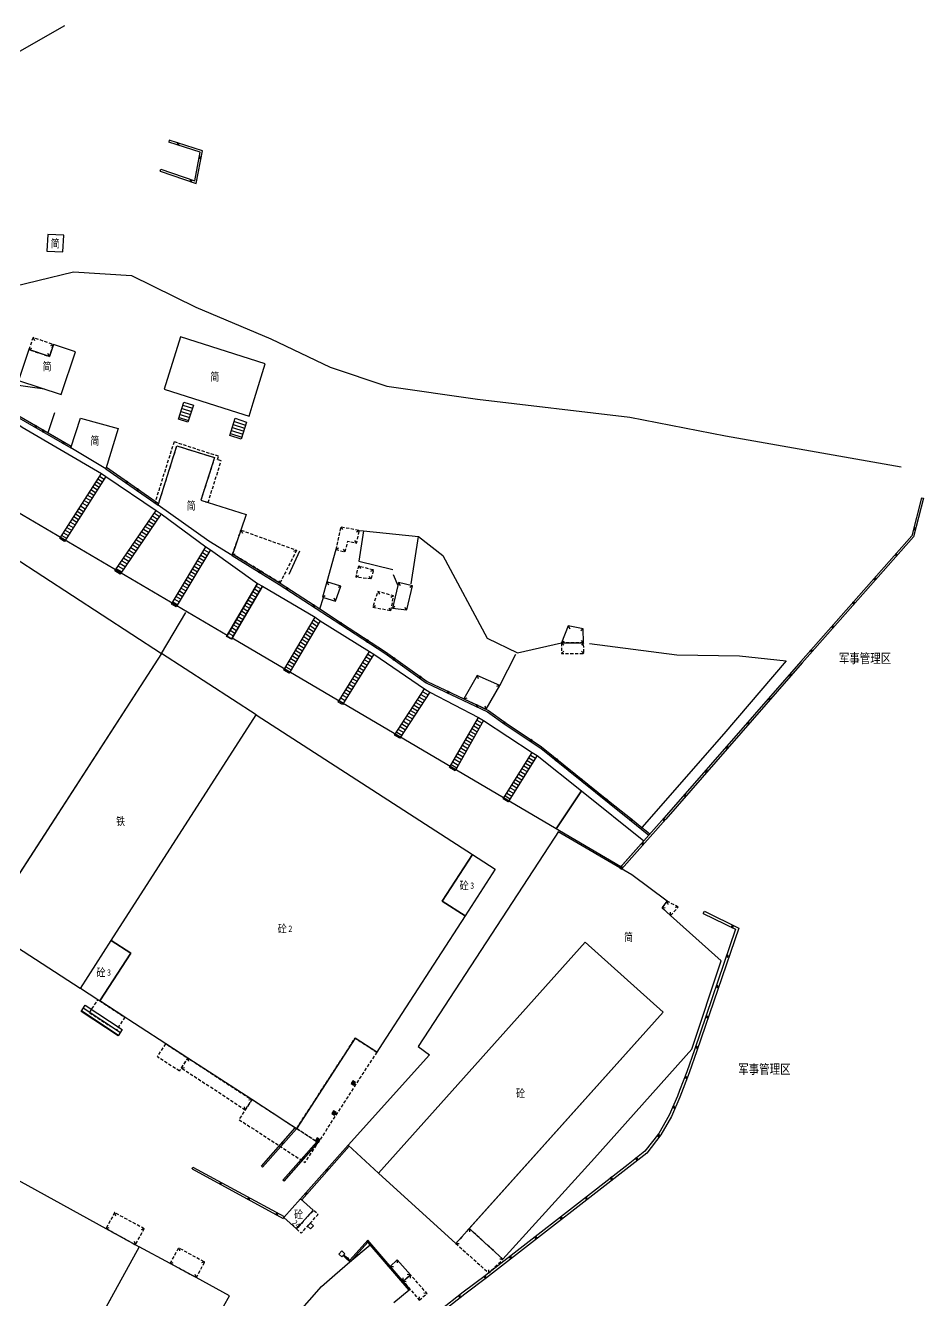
# Model space of a CAD drawing. Extents: x 395778 to 396698, y 996972 to 998012.
# Drawn here: x 396557.4 to 396697.6, y 997103.6 to 997302.8 of the extents above; entities that cross this region are included whole.
import ezdxf
from ezdxf.enums import TextEntityAlignment as Align

# ---------------------------------------------------------------- set-up
doc = ezdxf.new("R2010")
doc.units = 0
doc.header["$LTSCALE"] = 0.5
doc.linetypes.add('X32', pattern=[1.5, 1, -0.5])
doc.layers.get('0').update_dxf_attribs({"linetype": 'CONTINUOUS'})
doc.layers.add('ASSIST', color=7, linetype='CONTINUOUS', plot=False)
doc.layers.add('JMD', color=6, linetype='CONTINUOUS')
doc.layers.add('门牌号', color=2, linetype='CONTINUOUS')
doc.styles.add('宋体', font='')
doc.styles.add('正等线体', font='simhei.ttf')
doc.styles.add('细等线体', font='', dxfattribs={"width": 0.8})
doc.styles.get('宋体').set_extended_font_data('SimSun')
doc.styles.get('细等线体').set_extended_font_data('SimSun')
doc.linetypes.add('444', pattern='A,4.5,[145,AAA.SHX,S=1,R=0,X=0,Y=1],4.5,-0.5,[146,AAA.SHX,S=1,R=0,X=0,Y=0],-0.5', length=10)
doc.linetypes.add('447', pattern='A,8,-1,[148,AAA.SHX,S=1,R=0,X=0,Y=0],-1', length=10)

# ---------------------------------------------------------------- blocks, each defined once
blk = doc.blocks.new('*U0')
at = {"linetype": 'Continuous'}
for points in [[(0, 0), (0.5, 0.5), (-0.5, 0.5)], [(0, 0), (-0.5, 0.5), (-0.5, -0.5)], [(0, 0), (-0.5, -0.5), (0.5, -0.5)], [(0, 0), (0.5, -0.5), (0.5, 0.5)]]:
    blk.add_solid(points, dxfattribs=at)
blk = doc.blocks.new('gc002')
blk.add_lwpolyline([(-0.5, -0.5), (0.5, -0.5), (0.5, 0.5), (-0.5, 0.5), (-0.5, -0.5)])
at = {"linetype": 'Continuous'}
blk.add_blockref('*U0', (0, 0), dxfattribs=at)

msp = doc.modelspace()

# ---------------------------------------------------------------- linework, layer by layer
at = {"layer": 'ASSIST', "linetype": 'Continuous', "flags": 128}
for points in [[(396538.54, 997242.97), (396540.8, 997243.34), (396554.47, 997241.56), (396555.93, 997240.65), (396556.82, 997240.05), (396569.2, 997232.81), (396569.92, 997232.35), (396577.76, 997227.01), (396578.55, 997226.5), (396585.53, 997221.32), (396586.27, 997220.87), (396593.61, 997215.64), (396588.85, 997207.52), (396541, 997235.59), (396536.64, 997237.9)], [(396562.71, 997222.63), (396569.2, 997232.81), (396569.92, 997232.35), (396563.44, 997222.19)], [(396571.33, 997217.57), (396577.76, 997227.01), (396578.55, 997226.5), (396572.14, 997217.09)], [(396580.15, 997212.4), (396585.53, 997221.32), (396586.27, 997220.87), (396580.9, 997211.96)], [(396588.75, 997207.35), (396593.61, 997215.64), (396594.37, 997215.2), (396589.51, 997206.9)], [(396594.37, 997215.2), (396602.58, 997210.38), (396603.36, 997209.79), (396611.08, 997204.99), (396611.77, 997204.58), (396619.66, 997199.15), (396620.49, 997198.66), (396628.11, 997194.68), (396628.9, 997194.21), (396636.5, 997189.23), (396637.28, 997188.78), (396644.17, 997183.26), (396640.22, 997177.3), (396632.88, 997181.62), (396589.61, 997207.08)], [(396597.71, 997202.08), (396602.58, 997210.38), (396603.36, 997209.79), (396598.55, 997201.59)], [(396606.18, 997197.11), (396611.08, 997204.99), (396611.77, 997204.58), (396606.87, 997196.7)], [(396615, 997191.92), (396619.66, 997199.15), (396620.49, 997198.66), (396615.83, 997191.44)], [(396623.55, 997186.9), (396628.11, 997194.68), (396628.9, 997194.21), (396624.45, 997186.37)], [(396631.94, 997181.97), (396636.5, 997189.23), (396637.28, 997188.78), (396632.72, 997181.51)], [(396644.17, 997183.26), (396653.94, 997175.43), (396650.33, 997171.35), (396640.76, 997176.98), (396640.22, 997177.3)], [(396566.03, 997148.78), (396566.65, 997149.75), (396572.47, 997145.95), (396571.81, 997144.96)]]:
    msp.add_lwpolyline(points, close=True, dxfattribs=at)
at = {"layer": 'ASSIST', "linetype": 'Continuous'}
for points in [[(396581.27, 997241.27), (396582.1, 997243.91), (396583.57, 997243.46), (396582.73, 997240.81)], [(396589.27, 997238.75), (396590.12, 997241.41), (396591.88, 997240.83), (396591.04, 997238.18)]]:
    msp.add_lwpolyline(points, close=True, dxfattribs=at)
at = {"layer": 'JMD', "linetype": 'Continuous'}
for p, q in [((396579.8, 997284.84), (396579.72, 997284.56, 27.78)), ((396578.41, 997280.01), (396578.49, 997280.3, 27.78)), ((396581.8, 997242.96), (396583.27, 997242.5)), ((396581.95, 997243.44), (396583.42, 997242.98)), ((396582.1, 997243.91), (396583.57, 997243.46)), ((396581.35, 997241.53), (396582.82, 997241.07)), ((396581.5, 997242), (396582.97, 997241.55)), ((396581.65, 997242.48), (396583.12, 997242.02)), ((396590.12, 997241.41), (396591.88, 997240.83)), ((396589.36, 997239.02), (396591.13, 997238.46)), ((396589.51, 997239.5), (396591.28, 997238.93)), ((396589.66, 997239.98), (396591.43, 997239.41)), ((396589.81, 997240.45), (396591.58, 997239.88)), ((396589.97, 997240.93), (396591.73, 997240.36)), ((396564.41, 997236.79), (396564.49, 997237.04, 17.41)), ((396569.91, 997233.51), (396569.99, 997233.77)), ((396568.12, 997231.12), (396568.84, 997230.67)), ((396568.39, 997231.54), (396569.11, 997231.09)), ((396568.66, 997231.96), (396569.38, 997231.51)), ((396568.93, 997232.39), (396569.65, 997231.93)), ((396569.2, 997232.81), (396569.92, 997232.35)), ((396566.78, 997229.01), (396567.5, 997228.56)), ((396567.05, 997229.43), (396567.77, 997228.99)), ((396567.31, 997229.86), (396568.04, 997229.41)), ((396567.58, 997230.28), (396568.31, 997229.83)), ((396567.85, 997230.7), (396568.58, 997230.25)), ((396697.3, 997229.02), (396697.59, 997228.95)), ((396565.7, 997227.33), (396566.43, 997226.88)), ((396565.97, 997227.75), (396566.7, 997227.3)), ((396566.24, 997228.17), (396566.97, 997227.72)), ((396566.51, 997228.59), (396567.24, 997228.14)), ((396564.36, 997225.22), (396565.09, 997224.78)), ((396564.63, 997225.64), (396565.36, 997225.2)), ((396564.9, 997226.06), (396565.63, 997225.62)), ((396565.16, 997226.48), (396565.89, 997226.04)), ((396565.43, 997226.91), (396566.16, 997226.46)), ((396576.64, 997225.36), (396577.43, 997224.85)), ((396576.92, 997225.77), (396577.71, 997225.26)), ((396577.2, 997226.18), (396577.99, 997225.67)), ((396577.48, 997226.6), (396578.27, 997226.08)), ((396577.76, 997227.01), (396578.55, 997226.5)), ((396563.01, 997223.11), (396563.75, 997222.68)), ((396563.28, 997223.53), (396564.02, 997223.1)), ((396563.55, 997223.95), (396564.29, 997223.52)), ((396563.82, 997224.38), (396564.55, 997223.94)), ((396564.09, 997224.8), (396564.82, 997224.36)), ((396575.23, 997223.29), (396576.03, 997222.79)), ((396575.51, 997223.7), (396576.31, 997223.2)), ((396575.79, 997224.12), (396576.59, 997223.61)), ((396576.07, 997224.53), (396576.87, 997224.03)), ((396576.36, 997224.94), (396577.15, 997224.44)), ((396562.75, 997222.69), (396563.48, 997222.26)), ((396573.82, 997221.23), (396574.62, 997220.73)), ((396574.1, 997221.64), (396574.9, 997221.15)), ((396574.38, 997222.05), (396575.18, 997221.56)), ((396574.67, 997222.46), (396575.46, 997221.97)), ((396574.95, 997222.88), (396575.74, 997222.38)), ((396585.53, 997221.32), (396586.27, 997220.87)), ((396572.41, 997219.16), (396573.22, 997218.68)), ((396572.7, 997219.57), (396573.5, 997219.09)), ((396572.98, 997219.99), (396573.78, 997219.5)), ((396573.26, 997220.4), (396574.06, 997219.91)), ((396573.54, 997220.81), (396574.34, 997220.32)), ((396584.24, 997219.18), (396584.98, 997218.73)), ((396584.49, 997219.61), (396585.24, 997219.16)), ((396584.75, 997220.04), (396585.5, 997219.58)), ((396585.01, 997220.46), (396585.75, 997220.01)), ((396585.27, 997220.89), (396586.01, 997220.44)), ((396571.57, 997217.92), (396572.38, 997217.44)), ((396571.85, 997218.33), (396572.66, 997217.85)), ((396572.13, 997218.75), (396572.94, 997218.27)), ((396583.2, 997217.47), (396583.95, 997217.02)), ((396583.46, 997217.89), (396584.21, 997217.45)), ((396583.72, 997218.32), (396584.47, 997217.87)), ((396583.98, 997218.75), (396584.72, 997218.3)), ((396581.91, 997215.33), (396582.66, 997214.88)), ((396582.17, 997215.75), (396582.92, 997215.31)), ((396582.43, 997216.18), (396583.18, 997215.74)), ((396582.69, 997216.61), (396583.44, 997216.16)), ((396582.95, 997217.04), (396583.69, 997216.59)), ((396593.36, 997215.21), (396594.12, 997214.77)), ((396593.61, 997215.64), (396594.37, 997215.2)), ((396604.44, 997215.86), (396604.68, 997215.41)), ((396606.61, 997215.2), (396606.16, 997214.97)), ((396615.6, 997215.75), (396615.86, 997215.32)), ((396617.78, 997215.23), (396617.36, 997214.97)), ((396580.62, 997213.18), (396581.38, 997212.74)), ((396580.88, 997213.61), (396581.63, 997213.17)), ((396581.14, 997214.04), (396581.89, 997213.6)), ((396581.4, 997214.47), (396582.15, 997214.02)), ((396581.66, 997214.9), (396582.41, 997214.45)), ((396592.34, 997213.49), (396593.11, 997213.04)), ((396592.6, 997213.92), (396593.36, 997213.47)), ((396592.85, 997214.35), (396593.61, 997213.9)), ((396593.1, 997214.78), (396593.87, 997214.33)), ((396603.72, 997213.5), (396604.16, 997213.73)), ((396605.77, 997212.88), (396605.54, 997213.32)), ((396580.37, 997212.76), (396581.12, 997212.31)), ((396591.08, 997211.33), (396591.84, 997210.88)), ((396591.33, 997211.76), (396592.1, 997211.31)), ((396591.59, 997212.19), (396592.35, 997211.75)), ((396591.84, 997212.63), (396592.6, 997212.18)), ((396592.09, 997213.06), (396592.85, 997212.61)), ((396614.65, 997211.78), (396615.06, 997212.06)), ((396616.89, 997211.48), (396616.61, 997211.89)), ((396589.82, 997209.17), (396590.58, 997208.73)), ((396590.07, 997209.61), (396590.83, 997209.16)), ((396590.32, 997210.04), (396591.08, 997209.59)), ((396590.57, 997210.47), (396591.34, 997210.02)), ((396590.83, 997210.9), (396591.59, 997210.45)), ((396602.07, 997209.51), (396602.86, 997208.94)), ((396602.32, 997209.94), (396603.11, 997209.36)), ((396602.58, 997210.38), (396603.36, 997209.79)), ((396588.8, 997207.45), (396589.57, 997207)), ((396589.06, 997207.88), (396589.82, 997207.43)), ((396589.31, 997208.31), (396590.07, 997207.86)), ((396589.56, 997208.74), (396590.33, 997208.29)), ((396600.8, 997207.36), (396601.61, 997206.8)), ((396601.06, 997207.79), (396601.86, 997207.23)), ((396601.31, 997208.22), (396602.11, 997207.66)), ((396601.56, 997208.65), (396602.36, 997208.08)), ((396601.82, 997209.08), (396602.61, 997208.51)), ((396642.11, 997208.98), (396642.35, 997208.55)), ((396644.44, 997208.53), (396644.06, 997208.2)), ((396599.54, 997205.2), (396600.36, 997204.67)), ((396599.79, 997205.63), (396600.61, 997205.1)), ((396600.05, 997206.06), (396600.86, 997205.52)), ((396600.3, 997206.49), (396601.11, 997205.95)), ((396600.55, 997206.93), (396601.36, 997206.38)), ((396641.07, 997206.34), (396641.48, 997206.63)), ((396644.52, 997206.36), (396644.16, 997206.7)), ((396598.53, 997203.47), (396599.36, 997202.96)), ((396598.78, 997203.91), (396599.61, 997203.39)), ((396599.03, 997204.34), (396599.86, 997203.82)), ((396599.29, 997204.77), (396600.11, 997204.24)), ((396610.03, 997203.29), (396610.71, 997202.88)), ((396610.29, 997203.71), (396610.98, 997203.31)), ((396610.55, 997204.14), (396611.24, 997203.73)), ((396610.82, 997204.56), (396611.51, 997204.16)), ((396611.08, 997204.99), (396611.77, 997204.58)), ((396597.77, 997202.18), (396598.61, 997201.69)), ((396598.02, 997202.61), (396598.86, 997202.11)), ((396598.28, 997203.04), (396599.11, 997202.54)), ((396608.71, 997201.17), (396609.39, 997200.76)), ((396608.97, 997201.59), (396609.66, 997201.18)), ((396609.23, 997202.01), (396609.92, 997201.61)), ((396609.5, 997202.44), (396610.19, 997202.03)), ((396609.76, 997202.86), (396610.45, 997202.46)), ((396627.87, 997201.24), (396628.03, 997200.77)), ((396607.65, 997199.47), (396608.34, 997199.06)), ((396607.91, 997199.89), (396608.6, 997199.49)), ((396608.18, 997200.32), (396608.87, 997199.91)), ((396608.44, 997200.74), (396609.13, 997200.34)), ((396631.41, 997199.69), (396630.93, 997199.53)), ((396606.33, 997197.34), (396607.02, 997196.94)), ((396606.59, 997197.77), (396607.28, 997197.36)), ((396606.86, 997198.19), (396607.55, 997197.79)), ((396607.12, 997198.62), (396607.81, 997198.21)), ((396607.39, 997199.04), (396608.07, 997198.64)), ((396618.58, 997197.46), (396619.41, 997196.98)), ((396618.85, 997197.88), (396619.68, 997197.4)), ((396619.12, 997198.3), (396619.95, 997197.82)), ((396619.39, 997198.72), (396620.22, 997198.24)), ((396619.66, 997199.15), (396620.49, 997198.66)), ((396625.82, 997197.61, 17.41), (396626.31, 997197.76)), ((396617.22, 997195.36), (396618.05, 997194.88)), ((396617.5, 997195.78), (396618.32, 997195.3)), ((396617.77, 997196.2), (396618.59, 997195.72)), ((396618.04, 997196.62), (396618.86, 997196.14)), ((396618.31, 997197.04), (396619.13, 997196.56)), ((396629.28, 997195.98, 17.41), (396629.13, 997196.48)), ((396615.87, 997193.26), (396616.7, 997192.78)), ((396616.14, 997193.68), (396616.97, 997193.2)), ((396616.41, 997194.1), (396617.24, 997193.62)), ((396616.68, 997194.52), (396617.51, 997194.04)), ((396616.95, 997194.94), (396617.78, 997194.46)), ((396627.36, 997193.38), (396628.16, 997192.91)), ((396627.61, 997193.82), (396628.41, 997193.34)), ((396627.86, 997194.25), (396628.66, 997193.78)), ((396628.11, 997194.68), (396628.9, 997194.21)), ((396615.06, 997192), (396615.88, 997191.52)), ((396615.33, 997192.42), (396616.15, 997191.94)), ((396615.6, 997192.84), (396616.42, 997192.36)), ((396626.09, 997191.23), (396626.93, 997190.74)), ((396626.35, 997191.66), (396627.17, 997191.17)), ((396626.6, 997192.09), (396627.42, 997191.61)), ((396626.85, 997192.52), (396627.67, 997192.04)), ((396627.1, 997192.95), (396627.91, 997192.47)), ((396625.08, 997189.5), (396625.94, 997189)), ((396625.33, 997189.93), (396626.19, 997189.43)), ((396625.59, 997190.36), (396626.43, 997189.87)), ((396625.84, 997190.8), (396626.68, 997190.3)), ((396636.5, 997189.23), (396637.28, 997188.78)), ((396623.82, 997187.35), (396624.7, 997186.82)), ((396624.07, 997187.78), (396624.95, 997187.26)), ((396624.32, 997188.21), (396625.2, 997187.69)), ((396624.58, 997188.64), (396625.45, 997188.13)), ((396624.83, 997189.07), (396625.69, 997188.56)), ((396635.44, 997187.54), (396636.22, 997187.08)), ((396635.71, 997187.96), (396636.48, 997187.51)), ((396635.97, 997188.39), (396636.75, 997187.93)), ((396636.24, 997188.81), (396637.02, 997188.35)), ((396623.56, 997186.91), (396624.46, 997186.39)), ((396634.11, 997185.42), (396634.89, 997184.97)), ((396634.38, 997185.85), (396635.16, 997185.39)), ((396634.64, 997186.27), (396635.42, 997185.81)), ((396634.91, 997186.69), (396635.69, 997186.24)), ((396635.17, 997187.12), (396635.95, 997186.66)), ((396632.78, 997183.31), (396633.56, 997182.85)), ((396633.05, 997183.73), (396633.83, 997183.27)), ((396633.31, 997184.15), (396634.09, 997183.7)), ((396633.58, 997184.58), (396634.36, 997184.12)), ((396633.84, 997185), (396634.62, 997184.54)), ((396631.98, 997182.04), (396632.76, 997181.58)), ((396632.25, 997182.46), (396633.03, 997182)), ((396632.51, 997182.88), (396633.29, 997182.43)), ((396650.18, 997171.19), (396650.44, 997171.03, 17.72)), ((396657.56, 997165.99), (396657.66, 997165.51)), ((396656.76, 997164.99), (396657.26, 997165.03)), ((396658.11, 997163.78), (396658.09, 997164.28)), ((396659.3, 997165.09), (396658.8, 997165)), ((396663.19, 997164.09), (396663.37, 997164.45)), ((396566.65, 997149.75), (396572.47, 997145.95)), ((396566.11, 997148.91), (396571.9, 997145.1)), ((396566.38, 997149.33), (396572.19, 997145.52)), ((396599.68, 997130.48), (396599.47, 997130.62)), ((396603.04, 997128.3), (396602.83, 997128.44)), ((396607.73, 997127.9), (396607.92, 997127.73)), ((396583.36, 997124.2), (396583.51, 997124.46)), ((396594.38, 997124.47), (396594.19, 997124.64)), ((396597.73, 997122.3), (396597.54, 997122.46)), ((396600.31, 997119.52), (396600.5, 997119.36)), ((396597.62, 997116.47), (396597.76, 997116.74)), ((396626.66, 997114.89), (396626.69, 997114.39)), ((396624.56, 997112.55), (396625.06, 997112.57)), ((396606.95, 997110.65), (396607.08, 997110.79)), ((396608, 997109.66), (396608.15, 997109.79, -87.02)), ((396608.01, 997109.93), (396608.15, 997109.79)), ((396615.41, 997110.01), (396615.38, 997109.51)), ((396631.92, 997110.09), (396631.42, 997110.08)), ((396614.33, 997108.98), (396614.83, 997108.96)), ((396617.47, 997107.65), (396616.97, 997107.69)), ((396629.71, 997107.95), (396629.7, 997108.45)), ((396616.32, 997106.67), (396616.36, 997107.17)), ((396617.43, 997105.38), (396617.28, 997105.25))]:
    msp.add_line(p, q, dxfattribs=at)
at = {"layer": 'JMD', "linetype": 'X32'}
for p, q in [((396558.53, 997254.02), (396558.75, 997253.57)), ((396561.71, 997252.94), (396561.26, 997252.72)), ((396557.9, 997252.15), (396558.34, 997252.37)), ((396561.08, 997251.07), (396560.85, 997251.52)), ((396591.01, 997223.95), (396591.22, 997223.5)), ((396606.58, 997224.44), (396606.86, 997224.02)), ((396609.48, 997223.89), (396609.06, 997223.61)), ((396605.82, 997220.92), (396606.24, 997221.19)), ((396609.05, 997221.92), (396608.79, 997222.35)), ((396589.7, 997220.23, -75.3), (396590.12, 997220.22)), ((396599.68, 997220.81), (396599.22, 997220.62)), ((396607.29, 997220.56), (396607.03, 997220.99)), ((396609.39, 997218.37), (396609.65, 997217.94)), ((396611.68, 997217.77), (396611.25, 997217.51)), ((396597.1, 997215.69, 17.41), (396597.04, 997216.02)), ((396608.97, 997216.58), (396609.38, 997216.87)), ((396611.33, 997216.32), (396611.04, 997216.73)), ((396612.39, 997214.38), (396612.62, 997213.93)), ((396614.84, 997213.67), (396614.42, 997213.41)), ((396611.58, 997211.94), (396612.01, 997212.19)), ((396614.42, 997211.37), (396614.14, 997211.78)), ((396641.07, 997206.34), (396641.42, 997205.99)), ((396644.52, 997206.36), (396644.17, 997206)), ((396641.08, 997204.69), (396641.43, 997205.04)), ((396644.53, 997204.7), (396644.18, 997205.05)), ((396582.71, 997141.5, -82.42), (396582.83, 997141)), ((396581.69, 997139.94, -82.42), (396582.2, 997140.04)), ((396591.65, 997133.38), (396591.54, 997133.87)), ((396592.7, 997135.01), (396592.22, 997134.91)), ((396571.28, 997117.37), (396571.42, 997116.89)), ((396569.92, 997114.9), (396570.4, 997115.04)), ((396575.89, 997114.84), (396575.41, 997114.7)), ((396574.53, 997112.36), (396574.39, 997112.84)), ((396581.29, 997111.88), (396581.43, 997111.4)), ((396579.95, 997109.42), (396580.43, 997109.56)), ((396585.32, 997109.66), (396584.84, 997109.52)), ((396584, 997107.22), (396583.86, 997107.7)), ((396617.47, 997107.65), (396617.44, 997107.15)), ((396616.32, 997106.67), (396616.82, 997106.63)), ((396618.85, 997103.71), (396618.89, 997104.21)), ((396620.07, 997104.75), (396619.57, 997104.79))]:
    msp.add_line(p, q, dxfattribs=at)
at = {"layer": 'JMD', "linetype": '447', "elevation": 27.32, "flags": 128}
msp.add_lwpolyline([(396529.98, 997282.06), (396532.23, 997280.84), (396537.7, 997285.8), (396541.78, 997287.12), (396543.08, 997290.13), (396545.94, 997293.58), (396550.71, 997296.19), (396554.26, 997297.49), (396563.48, 997302.76)], dxfattribs=at)
at = {"layer": 'JMD', "color": 7, "linetype": 'Continuous', "flags": 128}
for points, elevation in [([(396578.41, 997280.01), (396584.01, 997278.1), (396584.99, 997283.16), (396579.8, 997284.84)], 27.78), ([(396554.58, 997242.5), (396564.41, 997236.79)], 17.41), ([(396569.91, 997233.51), (396578.07, 997227.86)], 17.41), ([(396697.3, 997229.02), (396695.75, 997223.05), (396678.45, 997203.41), (396657.1, 997179.01), (396654.72, 997176.32), (396653.94, 997175.43), (396650.18, 997171.19)], 17.72), ([(396589.61, 997219.98), (396596.98, 997215.46), (396606.58, 997209.21), (396613.45, 997204.72), (396619.95, 997200.11), (396629.53, 997195.58), (396632.29, 997193.6), (396637.81, 997189.91), (396648.52, 997181.3), (396651.66, 997178.77), (396654.72, 997176.32)], 17.41), ([(396583.36, 997124.2), (396597.62, 997116.47)], 10.57)]:
    msp.add_lwpolyline(points, dxfattribs=dict(at, elevation=elevation))
at = {"layer": 'JMD', "linetype": 'Continuous', "flags": 128}
for points, elevation in [([(396578.49, 997280.3), (396583.78, 997278.49), (396584.64, 997282.95), (396579.72, 997284.56)], 27.78), ([(396554.7, 997242.72), (396564.49, 997237.04)], 17.41), ([(396569.99, 997233.77), (396578.15, 997228.11)], 17.41), ([(396697.59, 997228.95), (396696.03, 997222.91), (396678.67, 997203.21), (396657.33, 997178.81), (396650.44, 997171.03)], 17.72), ([(396589.7, 997220.23), (396597.12, 997215.67), (396603.31, 997211.64), (396606.72, 997209.42), (396613.59, 997204.92), (396620.08, 997200.32), (396629.65, 997195.8), (396632.44, 997193.81), (396637.96, 997190.11), (396648.67, 997181.49), (396651.82, 997178.97), (396653.62, 997177.52), (396654.26, 997177), (396654.6, 997176.73), (396654.88, 997176.5)], 17.41), ([(396583.51, 997124.46), (396597.76, 997116.74)], 10.57), ([(396599.82, 997101.58), (396603.57, 997105.85), (396605.67, 997107.68), (396608, 997109.66), (396611.17, 997112.35), (396617.28, 997105.25), (396614.88, 997103.29)], -87.02)]:
    msp.add_lwpolyline(points, dxfattribs=dict(at, elevation=elevation))
for points, elevation in [([(396560.69, 997267.52), (396563.18, 997267.39), (396563.32, 997270), (396560.84, 997270.14)], 24.9), ([(396605.77, 997212.88), (396606.61, 997215.2), (396604.44, 997215.86), (396603.72, 997213.5), (396603.88, 997213.44)], 20.35), ([(396614.65, 997211.78), (396616.89, 997211.48), (396617.78, 997215.23), (396615.6, 997215.75), (396615.5, 997215.33)], 19.63), ([(396644.52, 997206.36), (396644.44, 997208.53), (396642.11, 997208.98), (396641.07, 997206.34)], 20.08), ([(396612.46, 997123.55), (396644.74, 997159.6), (396656.92, 997148.69), (396624.56, 997112.55)], -84.41), ([(396599.69, 997114.83), (396597.7, 997116.61), (396600.31, 997119.52), (396602.3, 997117.75)], 10.53), ([(396601.42, 997115.26), (396601.88, 997114.84), (396602.32, 997115.32), (396601.85, 997115.74)], 10.59), ([(396568.48, 997099.99), (396579.43, 997093.97), (396581.87, 997098.41), (396584.97, 997096.7), (396588.31, 997102.79), (396589.19, 997104.4), (396584, 997107.22), (396579.95, 997109.42), (396575.11, 997112.04)], -75.72), ([(396616.32, 997106.67), (396617.47, 997107.65), (396615.41, 997110.01), (396614.33, 997108.98)], 10.64)]:
    msp.add_lwpolyline(points, close=True, dxfattribs=dict(at, elevation=elevation))
at = {"layer": 'JMD', "linetype": '447', "flags": 128}
for points in [[(396543.18, 997257.7), (396544.92, 997258.9), (396547.72, 997259.28), (396553.73, 997261.58), (396564.86, 997264.29), (396573.92, 997263.74), (396583.95, 997258.76), (396595.69, 997253.82), (396604.91, 997249.42), (396613.79, 997246.42), (396627.92, 997244.42), (396651.71, 997241.61), (396666.66, 997238.69), (396694.1, 997233.81)], [(396560.33, 997245.98), (396555.13, 997246.68), (396548.09, 997247.77), (396544.12, 997248.83), (396539.36, 997250.22)], [(396610.12, 997223.82), (396609.39, 997219.11), (396614.71, 997217.82)], [(396609.48, 997223.89), (396610.12, 997223.82), (396618.74, 997222.98), (396622.53, 997219.99), (396629.47, 997207.07), (396634.21, 997204.79), (396641.07, 997206.34)], [(396617.59, 997215.56), (396618.74, 997222.98)], [(396600.16, 997220.67), (396598.5, 997217.03)], [(396605.82, 997220.92), (396604.44, 997215.86)], [(396614.76, 997217.04), (396615.5, 997215.33)], [(396603.31, 997211.64), (396603.88, 997213.44)], [(396645.44, 997206.23), (396659.09, 997204.49), (396668.88, 997204.3), (396676.17, 997203.53), (396666.39, 997192.13), (396653.62, 997177.52)], [(396631.41, 997199.69), (396633.93, 997204.56)]]:
    msp.add_lwpolyline(points, dxfattribs=at)
at = {"layer": 'JMD', "linetype": 'Continuous', "elevation": 22.1}
msp.add_lwpolyline([(396556.26, 997247.32), (396562.93, 997245.13), (396565.18, 997251.77), (396561.71, 997252.94), (396561.08, 997251.07), (396557.9, 997252.15)], close=True, dxfattribs=at)
at = {"layer": 'JMD', "linetype": 'X32', "flags": 128}
for points in [[(396558.53, 997254.02), (396557.9, 997252.15), (396561.08, 997251.07), (396561.71, 997252.94)], [(396641.07, 997206.34), (396641.08, 997204.69), (396644.53, 997204.7), (396644.52, 997206.36)], [(396612.21, 997142.44), (396603.04, 997128.3), (396599.68, 997130.48), (396608.85, 997144.62)], [(396591.65, 997133.38), (396581.69, 997139.94), (396582.71, 997141.5), (396592.7, 997135.01)], [(396592.7, 997135.01), (396590.69, 997131.91), (396601.03, 997125.2), (396603.04, 997128.3)], [(396624.56, 997112.55), (396629.71, 997107.95), (396631.92, 997110.09), (396626.66, 997114.89)], [(396618.85, 997103.71), (396620.07, 997104.75), (396617.47, 997107.65), (396616.32, 997106.67), (396617.43, 997105.38)]]:
    msp.add_lwpolyline(points, close=True, dxfattribs=at)
at = {"layer": 'JMD', "linetype": 'Continuous', "flags": 128}
for points in [[(396581.57, 997254.13), (396578.99, 997245.96), (396590.48, 997242.32), (396592.26, 997241.76), (396592.91, 997243.83), (396594.81, 997249.93)], [(396530.93, 997205.16), (396527.58, 997207.32), (396538.27, 997223.85), (396539.99, 997226.51), (396541.5, 997228.84), (396578.59, 997204.68), (396555.86, 997169.5), (396552.81, 997171.47), (396548.03, 997163.97), (396534.2, 997172.94), (396530.25, 997175.5), (396517.22, 997183.94)], [(396551.03, 997162.03), (396565.89, 997152.43), (396565.94, 997152.39), (396570.75, 997159.88), (396593.37, 997195.11), (396578.59, 997204.68)], [(396631.41, 997199.69), (396627.87, 997201.24), (396625.82, 997197.61), (396629.28, 997195.98)], [(396592.7, 997135.01), (396582.71, 997141.5), (396579.28, 997143.73), (396575.24, 997146.35), (396573.48, 997147.49), (396572.88, 997147.89), (396568.95, 997150.44), (396568.95, 997150.44), (396573.8, 997157.9), (396570.75, 997159.88), (396593.37, 997195.11), (396627.16, 997173.3), (396622.45, 997166), (396626, 997163.71), (396613.05, 997143.74), (396612.21, 997142.44), (396608.85, 997144.62), (396599.68, 997130.48)], [(396652.02, 997170.1), (396640.56, 997176.85), (396640.22, 997176.32), (396639.9, 997175.84), (396618.7, 997143.33), (396620.43, 997142.01), (396607.73, 997127.9), (396612.46, 997123.55), (396644.74, 997159.6), (396656.92, 997148.69), (396626.66, 997114.89), (396631.92, 997110.09), (396646.21, 997125.86), (396661.39, 997142.89), (396666.02, 997156.68), (396658.11, 997163.78), (396656.76, 997164.99), (396657.56, 997165.99)], [(396626, 997163.71), (396622.45, 997166), (396627.16, 997173.3), (396630.72, 997171)], [(396570.75, 997159.88), (396573.8, 997157.9), (396568.95, 997150.44), (396568.67, 997150.62), (396565.94, 997152.39)], [(396606.3, 997110.9), (396606.78, 997110.47), (396607.22, 997110.95), (396606.74, 997111.39)]]:
    msp.add_lwpolyline(points, close=True, dxfattribs=at)
at = {"layer": 'JMD', "linetype": 'Continuous'}
for points in [[(396581.27, 997241.27), (396582.1, 997243.91)], [(396583.57, 997243.46), (396582.73, 997240.81)], [(396589.27, 997238.75), (396590.12, 997241.41)], [(396591.88, 997240.83), (396591.04, 997238.18)], [(396562.71, 997222.63), (396569.2, 997232.81)], [(396569.92, 997232.35), (396563.44, 997222.19)], [(396571.33, 997217.57), (396577.76, 997227.01)], [(396578.55, 997226.5), (396572.14, 997217.09)], [(396580.15, 997212.4), (396585.53, 997221.32)], [(396586.27, 997220.87), (396580.9, 997211.96)], [(396588.75, 997207.35), (396593.61, 997215.64)], [(396594.37, 997215.2), (396589.51, 997206.9)], [(396597.71, 997202.08), (396602.58, 997210.38)], [(396603.36, 997209.79), (396598.55, 997201.59)], [(396606.18, 997197.11), (396611.08, 997204.99)], [(396611.77, 997204.58), (396606.87, 997196.7)], [(396615, 997191.92), (396619.66, 997199.15)], [(396620.49, 997198.66), (396615.83, 997191.44)], [(396623.55, 997186.9), (396628.11, 997194.68)], [(396628.9, 997194.21), (396624.45, 997186.37)], [(396631.94, 997181.97), (396636.5, 997189.23)], [(396637.28, 997188.78), (396632.72, 997181.51)], [(396566.03, 997148.78), (396566.65, 997149.75)], [(396572.47, 997145.95), (396571.81, 997144.96)]]:
    msp.add_lwpolyline(points, dxfattribs=at)
at = {"layer": 'JMD', "linetype": '447', "elevation": 22.01}
msp.add_lwpolyline([(396561.86, 997242.29), (396560.86, 997239.13)], dxfattribs=at)
at = {"layer": 'JMD', "linetype": 'Continuous'}
for points in [[(396565.93, 997241.44), (396571.83, 997239.84), (396569.91, 997233.51), (396564.41, 997236.79)], [(396578.07, 997227.86), (396581, 997237.11), (396586.89, 997235.27), (396584.74, 997228.61), (396585.87, 997228.26), (396591.84, 997226.38), (396591.01, 997223.95), (396589.61, 997219.98), (396585.97, 997222.23)]]:
    msp.add_lwpolyline(points, close=True, dxfattribs=at)
at = {"layer": 'JMD', "linetype": 'X32'}
for points, elevation in [([(396585.87, 997228.26), (396587.92, 997234.78), (396587.36, 997234.97), (396587.51, 997235.48), (396580.55, 997237.74), (396577.56, 997228.22), (396578.07, 997227.86), (396581, 997237.11), (396586.89, 997235.27), (396584.74, 997228.61)], -74.52), ([(396591.01, 997223.95), (396599.68, 997220.81), (396597.1, 997215.69), (396589.7, 997220.23)], -75.3), ([(396658.11, 997163.78), (396659.3, 997165.09), (396657.56, 997165.99), (396656.76, 997164.99)], -84.72), ([(396572.88, 997147.89), (396571.55, 997145.85), (396567.33, 997148.56), (396568.67, 997150.62), (396568.95, 997150.44)], -82.48)]:
    msp.add_lwpolyline(points, close=True, dxfattribs=dict(at, elevation=elevation))
at = {"layer": 'JMD', "linetype": 'X32', "flags": 128}
for points, elevation in [([(396605.82, 997220.92), (396607.29, 997220.56), (396607.7, 997222.25), (396609.05, 997221.92), (396609.48, 997223.89), (396606.58, 997224.44)], 21.9), ([(396611.33, 997216.32), (396608.97, 997216.58), (396609.39, 997218.37), (396611.68, 997217.77)], 20.4), ([(396614.42, 997211.37), (396614.84, 997213.67), (396612.39, 997214.38), (396611.58, 997211.94)], 19.73), ([(396581.39, 997139.48), (396577.96, 997141.69), (396579.28, 997143.73), (396582.71, 997141.5)], -82.42), ([(396599.69, 997114.83), (396600.43, 997114.17), (396603.04, 997117.08), (396602.3, 997117.75)], 10.53), ([(396575.89, 997114.84), (396571.28, 997117.37), (396569.92, 997114.9), (396574.53, 997112.36)], -83.5), ([(396579.95, 997109.42), (396581.29, 997111.88), (396585.32, 997109.66), (396584, 997107.22)], -83.72)]:
    msp.add_lwpolyline(points, close=True, dxfattribs=dict(at, elevation=elevation))
at = {"layer": 'JMD', "linetype": '444', "flags": 128}
msp.add_lwpolyline([(396578.59, 997204.68), (396582.4, 997211.08)], dxfattribs=at)
at = {"layer": 'JMD', "linetype": 'Continuous', "flags": 128}
for points in [[(396663.37, 997164.45), (396668.73, 997161.81), (396662.2, 997142.66), (396661.01, 997139.21), (396659.53, 997135.42), (396658.25, 997132.4), (396656.6, 997129.53), (396654.37, 997126.66), (396629.36, 997107.17), (396625.95, 997104.64), (396618.54, 997098.8), (396607.38, 997090.23), (396593.62, 997082.18), (396585.85, 997076.29), (396569.15, 997063.64), (396557.8, 997053.98), (396554.46, 997052.44), (396521.24, 997035.75), (396484.85, 997017.57)], [(396537.36, 997132.81), (396569.92, 997114.9), (396575.11, 997112.04), (396567.04, 997097.36)], [(396594.19, 997124.64), (396599.47, 997130.62)], [(396597.54, 997122.46), (396602.83, 997128.44)], [(396607.92, 997127.73), (396600.5, 997119.36)], [(396617.28, 997105.25), (396611.17, 997112.35), (396610.83, 997112.75), (396608.15, 997109.79)], [(396607.08, 997110.79), (396608.15, 997109.79)]]:
    msp.add_lwpolyline(points, dxfattribs=at)
at = {"layer": 'JMD', "color": 7, "linetype": 'Continuous', "flags": 128}
for points in [[(396663.19, 997164.09), (396668.24, 997161.61), (396661.82, 997142.79), (396660.64, 997139.35), (396659.5, 997136.45), (396659.16, 997135.57), (396657.89, 997132.58), (396656.27, 997129.75), (396654.08, 997126.95), (396651.45, 997124.9), (396642.29, 997117.76), (396629.71, 997107.95), (396629.12, 997107.48), (396625.71, 997104.96), (396618.29, 997099.12)], [(396594.38, 997124.47), (396599.68, 997130.48)], [(396597.73, 997122.3), (396603.04, 997128.3)], [(396607.73, 997127.9), (396600.31, 997119.52)], [(396617.43, 997105.38), (396610.83, 997113.05), (396608.01, 997109.93)], [(396606.95, 997110.65), (396608, 997109.66)]]:
    msp.add_lwpolyline(points, dxfattribs=at)

# ---------------------------------------------------------------- block references
at = {"layer": 'JMD', "linetype": 'Continuous', "xscale": 0.25, "yscale": 0.25}
for p, rotation in [((396581.22, 997284.25), 161.9836005622036), ((396584.66, 997282.12), 79.06283471605617), ((396583.18, 997278.51), 341.1075014876221), ((396558.96, 997240.1), 329.8670340039334), ((396560.11, 997239.44), 148.5171281891864), ((396563.29, 997237.59), 329.8670340039334), ((396573.17, 997231.42), 145.0987146222228), ((396574.88, 997230.22), 325.3015669478501), ((396696.17, 997224.15), 255.4525625678264), ((396693.32, 997220.1), 228.6133116595314), ((396593.92, 997217.44), 327.9768926397376), ((396593.94, 997217.48), 328.4702148620482), ((396690.01, 997216.34), 228.6133116595314), ((396598.19, 997214.83), 326.913432543171), ((396602.38, 997212.1), 326.913432543171), ((396686.7, 997212.59), 228.6133116595314), ((396606.56, 997209.37), 326.913432543171), ((396683.4, 997208.84), 228.6133116595314), ((396610.75, 997206.63), 326.8304722144913), ((396680.09, 997205.09), 228.6133116595314), ((396614.9, 997203.84), 324.633753277928), ((396676.8, 997201.33), 228.8215557211704), ((396618.98, 997200.95), 324.633753277928), ((396623.37, 997198.63), 334.7268974932594), ((396673.5, 997197.57), 228.8215557211704), ((396627.89, 997196.5), 334.7268974932594), ((396632.15, 997193.86), 324.3860035473625), ((396670.21, 997193.81), 228.8215557211704), ((396636.29, 997191.08), 326.1831456441687), ((396666.92, 997190.04), 228.8215557211704), ((396640.3, 997188.07), 321.2033841530686), ((396663.63, 997186.28), 228.8215557211704), ((396644.19, 997184.94), 321.2033841530686), ((396648.09, 997181.8), 321.2033841530686), ((396660.34, 997182.52), 228.8215557211704), ((396651.99, 997178.67), 321.2033842353323), ((396657.04, 997178.75), 228.5079489013696), ((396653.73, 997175.01), 228.5079489013696), ((396650.42, 997171.26), 228.5079489013696), ((396667.73, 997162), 333.8274046408986), ((396666.95, 997157.43), 251.174832851667), ((396665.33, 997152.7), 251.174832851667), ((396663.72, 997147.96), 251.174832851667), ((396662.11, 997143.23), 251.174832851667), ((396660.44, 997138.51), 248.5813606874562), ((396658.57, 997133.87), 247.1065648836755), ((396656.19, 997129.45), 231.9992842641008), ((396597.47, 997128.16), 48.57224701803323), ((396600.82, 997125.98), 48.4637963872812), ((396652.79, 997125.79), 217.94466932452), ((396604.51, 997124.07), 228.4336303627702), ((396587.82, 997121.93), 331.5446434079723), ((396648.85, 997122.71), 217.94466932452), ((396592.22, 997119.54), 331.5446434079723), ((396601.19, 997120.33), 228.4336303627702), ((396644.91, 997119.64), 217.94466932452), ((396596.61, 997117.16), 331.5446434079723), ((396640.97, 997116.56), 217.94466932452), ((396637.02, 997113.49), 217.94466932452), ((396610.82, 997112.88), 130.6756105853796), ((396607.66, 997110.15), 316.9387771794659), ((396633.08, 997110.41), 217.94466932452), ((396614.07, 997109.09), 130.6756105853796), ((396629.13, 997107.34), 216.532072673001), ((396625.13, 997104.35), 218.2240064428228)]:
    msp.add_blockref('gc002', p, dxfattribs=dict(at, rotation=rotation))
at = {"layer": 'JMD', "linetype": 'Continuous', "yscale": 0.5, "zscale": 0.5}
for p, xscale, rotation in [((396608.55, 997137.61), 0.5000000000000001, 57.51144974204848), ((396605.52, 997132.94), 0.4999999999999998, 57.51144974204834), ((396602.97, 997128.68), 0.5, 57.51144974204837)]:
    msp.add_blockref('gc002', p, dxfattribs=dict(at, xscale=xscale, rotation=rotation))

# ---------------------------------------------------------------- texts
at = {"layer": 'JMD', "linetype": 'Continuous', "width": 0.8}
for s, height, style, p in [('简', 1.25, '细等线体', (396562.01, 997268.76, 24.9)), ('简', 1.25, '细等线体', (396560.72, 997249.56, 22.1)), ('简', 1.25, '细等线体', (396586.91, 997247.95)), ('简', 1.25, '细等线体', (396568.2, 997237.95)), ('简', 1.25, '细等线体', (396583.23, 997227.81)), ('军事管理区', 1.5, '宋体', (396688.46, 997203.96)), ('铁', 1.25, '细等线体', (396572.21, 997178.52)), ('简', 1.25, '细等线体', (396651.53, 997160.43, -84.41)), ('军事管理区', 1.5, '宋体', (396672.75, 997139.82)), ('砼', 1.25, '细等线体', (396634.67, 997136.09, -84.41)), ('砼', 1.25, '细等线体', (396600, 997117.18, 10.53))]:
    msp.add_text(s, height=height, dxfattribs=dict(at, style=style)).set_placement(p, align=Align.MIDDLE)
at = {"layer": 'JMD', "linetype": 'Continuous', "style": '细等线体', "width": 0.8}
for p in [(396626.56, 997168.44), (396598.16, 997161.71), (396569.84, 997154.87)]:
    msp.add_text('砼', height=1.25, dxfattribs=at).set_placement(p, align=Align.MIDDLE_RIGHT)
at = {"layer": 'JMD', "linetype": 'Continuous', "style": '正等线体', "width": 0.8}
for s, p in [('3', (396626.81, 997168.44)), ('2', (396598.41, 997161.71)), ('3', (396570.09, 997154.87))]:
    msp.add_text(s, height=1, dxfattribs=at).set_placement(p, align=Align.MIDDLE_LEFT)
at = {"layer": '门牌号', "linetype": 'Continuous', "style": '细等线体', "width": 0.8}
msp.add_text('24', height=0.9, rotation=316.4744, dxfattribs=at).set_placement((396599.65, 997115.58), align=Align.MIDDLE)

doc.saveas('drawing.dxf')
